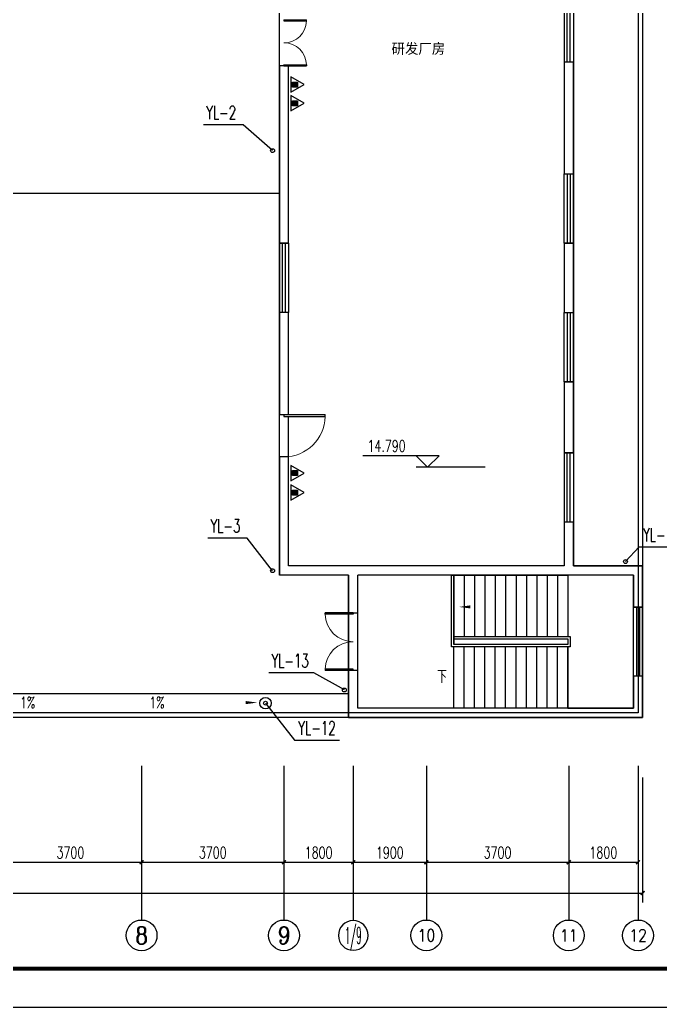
# Model space of a CAD drawing. Extents: x 343352 to 417652, y 770641 to 1036530.
# Drawn here: x 373278 to 389922, y 994530 to 1020173 of the extents above; entities that cross this region are included whole.
import ezdxf
from ezdxf.enums import TextEntityAlignment as Align

# ---------------------------------------------------------------- set-up
doc = ezdxf.new("R2010")
doc.units = 0
doc.header["$LTSCALE"] = 1000
doc.header["$MEASUREMENT"] = 0
for name, color, linetype in [('46', 7, 'Continuous'), ('AXIS', 3, 'Continuous'), ('AXIS_TEXT', 7, 'Continuous'), ('DIM_ELEV', 3, 'Continuous'), ('DIM_SYMB', 3, 'Continuous'), ('DIM_雨水', 3, 'Continuous'), ('EQUIP_消防', 7, 'Continuous'), ('PUB_TITLE', 4, 'Continuous'), ('STAIR', 2, 'Continuous'), ('VPIPE-雨水', 4, 'Continuous'), ('WALL', 9, 'Continuous'), ('WINDOW', 4, 'Continuous')]:
    doc.layers.add(name, color=color, linetype=linetype)
doc.styles.add('-黑体', font='msyh.ttf', dxfattribs={"width": 0.8})
doc.styles.add('_TCH_AXIS', font='COMPLEX', dxfattribs={"bigfont": 'GBCBIG'})
doc.styles.add('_TCH_DIM', font='SIMPLEX', dxfattribs={"bigfont": 'GBCBIG'})
doc.styles.add('_TCH_DIM_T3', font='SIMPLEX', dxfattribs={"width": 0.705882, "bigfont": 'GBCBIG'})
doc.styles.add('_TWT_SERIAL', font='COMPLEX', dxfattribs={"width": 0.8, "height": 3.5, "bigfont": 'HZTXT'})
doc.styles.add('COMPLEX', font='COMPLEX')
doc.dimstyles.new('_TCH_ARCH&&100', dxfattribs={"dimtxt": 297.5, "dimasz": 100, "dimexe": 250, "dimexo": 300, "dimgap": 100, "dimtad": 1, "dimdec": 0, "dimzin": 0, "dimdsep": 46, "dimtxsty": '_TCH_DIM_T3', "dimblk": 'ARCHTICK', "dimcen": 0.09, "dimclrt": 7, "dimazin": 2, "dimtfac": 1, "dimtdec": 0, "dimtix": 1, "dimtmove": 2, "dimatfit": 3, "dimfxl": 0, "dimtolj": 1, "dimtzin": 0, "dimarcsym": 0})

# ---------------------------------------------------------------- blocks, each defined once
blk = doc.blocks.new('_AXISO')
blk.add_circle((0, 0), 0.5)
at = {"layer": 'AXIS_TEXT', "style": 'COMPLEX', "width": 1.041667}
blk.add_attdef('A', text='', height=0.56, dxfattribs=at).set_placement((-0.25, -0.28), (0.25, -0.28), align=Align.FIT)
blk = doc.blocks.new('_ArchTick')
at = {"color": 0, "linetype": 'ByBlock', "const_width": 0.4}
blk.add_lwpolyline([(-0.5, -0.5), (0.5, 0.5)], dxfattribs=at)
blk = doc.blocks.new('*D69')
at = {"layer": 'AXIS', "color": 0, "lineweight": -2}
for p, q in [((372744, 1000496), (372744, 998046)), ((376444, 1000496), (376444, 998046)), ((372744, 998296), (376444, 998296))]:
    blk.add_line(p, q, dxfattribs=at)
at = {"layer": 'Defpoints', "color": 0}
for p in [(372744, 1000796), (376444, 1000796), (376444, 998296)]:
    blk.add_point(p, dxfattribs=at)
at = {"layer": 'AXIS', "color": 0, "lineweight": -2, "xscale": 100, "yscale": 100, "zscale": 100, "rotation": 180}
blk.add_blockref('_ArchTick', (372744, 998296), dxfattribs=at)
at = {"layer": 'AXIS', "color": 0, "lineweight": -2, "xscale": 100, "yscale": 100, "zscale": 100}
blk.add_blockref('_ArchTick', (376444, 998296), dxfattribs=at)
at = {"layer": 'AXIS', "color": 7, "insert": (374594, 998545), "char_height": 297.5, "attachment_point": 5, "style": '_TCH_DIM_T3'}
blk.add_mtext('\\A1;3700', dxfattribs=at)
blk = doc.blocks.new('*D70')
at = {"layer": 'AXIS', "color": 0, "lineweight": -2}
for p, q in [((376444, 1000496), (376444, 998046)), ((380144, 1000496), (380144, 998046)), ((376444, 998296), (380144, 998296))]:
    blk.add_line(p, q, dxfattribs=at)
at = {"layer": 'Defpoints', "color": 0}
for p in [(376444, 1000796), (380144, 1000796), (380144, 998296)]:
    blk.add_point(p, dxfattribs=at)
at = {"layer": 'AXIS', "color": 0, "lineweight": -2, "xscale": 100, "yscale": 100, "zscale": 100, "rotation": 180}
blk.add_blockref('_ArchTick', (376444, 998296), dxfattribs=at)
at = {"layer": 'AXIS', "color": 0, "lineweight": -2, "xscale": 100, "yscale": 100, "zscale": 100}
blk.add_blockref('_ArchTick', (380144, 998296), dxfattribs=at)
at = {"layer": 'AXIS', "color": 7, "insert": (378294, 998545), "char_height": 297.5, "attachment_point": 5, "style": '_TCH_DIM_T3'}
blk.add_mtext('\\A1;3700', dxfattribs=at)
blk = doc.blocks.new('*D71')
at = {"layer": 'AXIS', "color": 0, "lineweight": -2}
for p, q in [((380144, 1000496), (380144, 998046)), ((381944, 1000496), (381944, 998046)), ((380144, 998296), (381944, 998296))]:
    blk.add_line(p, q, dxfattribs=at)
at = {"layer": 'Defpoints', "color": 0}
for p in [(380144, 1000796), (381944, 1000796), (381944, 998296)]:
    blk.add_point(p, dxfattribs=at)
at = {"layer": 'AXIS', "color": 0, "lineweight": -2, "xscale": 100, "yscale": 100, "zscale": 100, "rotation": 180}
blk.add_blockref('_ArchTick', (380144, 998296), dxfattribs=at)
at = {"layer": 'AXIS', "color": 0, "lineweight": -2, "xscale": 100, "yscale": 100, "zscale": 100}
blk.add_blockref('_ArchTick', (381944, 998296), dxfattribs=at)
at = {"layer": 'AXIS', "color": 7, "insert": (381044, 998545), "char_height": 297.5, "attachment_point": 5, "style": '_TCH_DIM_T3'}
blk.add_mtext('\\A1;1800', dxfattribs=at)
blk = doc.blocks.new('*D72')
at = {"layer": 'AXIS', "color": 0, "lineweight": -2}
for p, q in [((381944, 1000496), (381944, 998046)), ((383844, 1000496), (383844, 998046)), ((381944, 998296), (383844, 998296))]:
    blk.add_line(p, q, dxfattribs=at)
at = {"layer": 'Defpoints', "color": 0}
for p in [(381944, 1000796), (383844, 1000796), (383844, 998296)]:
    blk.add_point(p, dxfattribs=at)
at = {"layer": 'AXIS', "color": 0, "lineweight": -2, "xscale": 100, "yscale": 100, "zscale": 100, "rotation": 180}
blk.add_blockref('_ArchTick', (381944, 998296), dxfattribs=at)
at = {"layer": 'AXIS', "color": 0, "lineweight": -2, "xscale": 100, "yscale": 100, "zscale": 100}
blk.add_blockref('_ArchTick', (383844, 998296), dxfattribs=at)
at = {"layer": 'AXIS', "color": 7, "insert": (382894, 998545), "char_height": 297.5, "attachment_point": 5, "style": '_TCH_DIM_T3'}
blk.add_mtext('\\A1;1900', dxfattribs=at)
blk = doc.blocks.new('*D73')
at = {"layer": 'AXIS', "color": 0, "lineweight": -2}
for p, q in [((383844, 1000496), (383844, 998046)), ((387544, 1000496), (387544, 998046)), ((383844, 998296), (387544, 998296))]:
    blk.add_line(p, q, dxfattribs=at)
at = {"layer": 'Defpoints', "color": 0}
for p in [(383844, 1000796), (387544, 1000796), (387544, 998296)]:
    blk.add_point(p, dxfattribs=at)
at = {"layer": 'AXIS', "color": 0, "lineweight": -2, "xscale": 100, "yscale": 100, "zscale": 100, "rotation": 180}
blk.add_blockref('_ArchTick', (383844, 998296), dxfattribs=at)
at = {"layer": 'AXIS', "color": 0, "lineweight": -2, "xscale": 100, "yscale": 100, "zscale": 100}
blk.add_blockref('_ArchTick', (387544, 998296), dxfattribs=at)
at = {"layer": 'AXIS', "color": 7, "insert": (385694, 998545), "char_height": 297.5, "attachment_point": 5, "style": '_TCH_DIM_T3'}
blk.add_mtext('\\A1;3700', dxfattribs=at)
blk = doc.blocks.new('*D74')
at = {"layer": 'AXIS', "color": 0, "lineweight": -2}
for p, q in [((387544, 1000496), (387544, 998046)), ((389344, 1000496), (389344, 998046)), ((387544, 998296), (389344, 998296))]:
    blk.add_line(p, q, dxfattribs=at)
at = {"layer": 'Defpoints', "color": 0}
for p in [(387544, 1000796), (389344, 1000796), (389344, 998296)]:
    blk.add_point(p, dxfattribs=at)
at = {"layer": 'AXIS', "color": 0, "lineweight": -2, "xscale": 100, "yscale": 100, "zscale": 100, "rotation": 180}
blk.add_blockref('_ArchTick', (387544, 998296), dxfattribs=at)
at = {"layer": 'AXIS', "color": 0, "lineweight": -2, "xscale": 100, "yscale": 100, "zscale": 100}
blk.add_blockref('_ArchTick', (389344, 998296), dxfattribs=at)
at = {"layer": 'AXIS', "color": 7, "insert": (388444, 998545), "char_height": 297.5, "attachment_point": 5, "style": '_TCH_DIM_T3'}
blk.add_mtext('\\A1;1800', dxfattribs=at)
blk = doc.blocks.new('*D75')
at = {"layer": 'AXIS', "color": 0, "lineweight": -2}
for p, q in [((352224, 1000496), (352224, 997246)), ((389464, 1000496), (389464, 997246)), ((352224, 997496), (389464, 997496))]:
    blk.add_line(p, q, dxfattribs=at)
at = {"layer": 'Defpoints', "color": 0}
for p in [(352224, 1000796), (389464, 1000796), (389464, 997496)]:
    blk.add_point(p, dxfattribs=at)
at = {"layer": 'AXIS', "color": 0, "lineweight": -2, "xscale": 100, "yscale": 100, "zscale": 100, "rotation": 180}
blk.add_blockref('_ArchTick', (352224, 997496), dxfattribs=at)
at = {"layer": 'AXIS', "color": 0, "lineweight": -2, "xscale": 100, "yscale": 100, "zscale": 100}
blk.add_blockref('_ArchTick', (389464, 997496), dxfattribs=at)
at = {"layer": 'AXIS', "color": 7, "insert": (370844, 997745), "char_height": 297.5, "attachment_point": 5, "style": '_TCH_DIM_T3'}
blk.add_mtext('\\A1;37240', dxfattribs=at)
blk = doc.blocks.new('$TCHSYS$WIN2D')
for p, q in [((-0.5, 0.5), (0.5, 0.5)), ((-0.5, 0.5), (-0.5, -0.5)), ((0.5, 0.5), (0.5, -0.5)), ((0.5, 0.167), (-0.5, 0.167)), ((0.5, -0.167), (-0.5, -0.167)), ((-0.5, -0.5), (0.5, -0.5))]:
    blk.add_line(p, q)
blk = doc.blocks.new('$DorLib2D$00000002')
for p, q in [((-0.5, 0), (-0.5, 0.4875)), ((-0.475, 0.4875), (-0.5, 0.4875)), ((-0.475, 0), (-0.475, 0.4875)), ((0.475, 0), (0.475, 0.4875)), ((0.475, 0.4875), (0.5, 0.4875)), ((0.5, 0), (0.5, 0.4875)), ((-0.5, 0), (-0.475, 0)), ((0.5, 0), (0.475, 0))]:
    blk.add_line(p, q)
at = {"lineweight": 13}
for centre, start, end in [((-0.4875, 0), 0, 88.53072), ((0.4875, 0), 91.46928, 180)]:
    blk.add_arc(centre, 0.4875, start, end, dxfattribs=at)
blk = doc.blocks.new('$DorLib2D$00000001')
for p, q in [((0.45, 0.975), (0.5, 0.975)), ((0.45, 0), (0.45, 0.975)), ((0.5, 0), (0.5, 0.975)), ((0.5, 0), (0.45, 0))]:
    blk.add_line(p, q)
at = {"lineweight": 13}
blk.add_arc((0.475, 0), 0.975, 91.4693, 180, dxfattribs=at)
blk = doc.blocks.new('$ATTACHMENT$00000214')
h = blk.add_hatch()
h.set_pattern_fill('ANSI31', color=256, scale=200, style=0)
h.set_pattern_definition([(45, (-38543.802, -6842.639), (-17.67767, 17.67767), [])])
h.paths.add_polyline_path([(-65, 2), (65, 2), (65, -128), (-65, -128)])
for points in [[(0, 172), (-198, -172), (198, -172)], [(-65, 2), (65, 2), (65, -128), (-65, -128)]]:
    blk.add_lwpolyline(points, close=True)

msp = doc.modelspace()

# ---------------------------------------------------------------- linework, layer by layer
for p, q in [((352977, 1015673.3), (380024.3, 1015673.3)), ((380264.3, 1008823.3), (380264.3, 1009868.3)), ((382064.3, 1003273.3), (382064.3, 1004773.3)), ((352344.3, 1002673.3), (381824.3, 1002673.3))]:
    msp.add_line(p, q)
for points in [[(352224.3, 1029293.3), (389464.3, 1029293.3), (389464.3, 1002053.3), (352224.3, 1002053.3)], [(352344.3, 1029173.3), (389344.3, 1029173.3), (389344.3, 1002173.3), (352344.3, 1002173.3)], [(381824.3, 1002053.3), (381824.3, 1005753.3), (380024.3, 1005753.3), (380024.3, 1026793.3), (387664.3, 1026793.3), (387664.3, 1005993.3), (389464.3, 1005993.3), (389464.3, 1002053.3)]]:
    msp.add_lwpolyline(points, close=True)
msp.add_lwpolyline([(381824.3, 1005753.3), (381824.3, 1002053.3), (389464.3, 1002053.3), (389464.3, 1005993.3), (387664.3, 1005993.3)])
msp.add_circle((379664.2, 1002425.7), 150)
at = {"layer": 'AXIS'}
for p, q in [((376444.3, 1000795.8), (376444.3, 996795.8)), ((380144.3, 1000795.8), (380144.3, 996795.8)), ((381944.3, 1000795.8), (381944.3, 996780.8)), ((383844.3, 1000795.8), (383844.3, 996795.8)), ((387544.3, 1000795.8), (387544.3, 996795.8)), ((389344.3, 1000795.8), (389344.3, 996795.8))]:
    msp.add_line(p, q, dxfattribs=at)
at = {"layer": 'DIM_ELEV'}
for p, q in [((384175.2, 1008851), (382196.2, 1008851)), ((383875.2, 1008551), (383575.2, 1008851)), ((383875.2, 1008551), (384175.2, 1008851)), ((385375.2, 1008551), (383575.2, 1008551))]:
    msp.add_line(p, q, dxfattribs=at)
at = {"layer": 'DIM_SYMB'}
for points in [[(384419.3, 1003120.8, 0, 0, 0), (388374.3, 1003120.8, 0, 0, 0), (388374.3, 1004925.8, 0, 0, 0), (384689.3, 1004925.8, 0, 80, 0), (384989.3, 1004925.8, 0, 0, 0)], [(377089.7, 1002441.5, 0, 0, 0), (379452.2, 1002441.5, 0, 80, 0), (379152.2, 1002441.5, 0, 0, 0)]]:
    msp.add_lwpolyline(points, format="xyseb", dxfattribs=at)
at = {"layer": 'DIM_雨水'}
for p, q in [((379080, 1017447.7), (378053.8, 1017447.7)), ((379848.3, 1016774.7), (379080, 1017447.7)), ((379190, 1006715.3), (378163.9, 1006715.3)), ((379848.3, 1005865.6), (379190, 1006715.3)), ((389020.5, 1006102.9), (389374.2, 1006483.8)), ((389374.2, 1006483.8), (390568.4, 1006483.8)), ((380923.6, 1003213.7), (379749.6, 1003213.7)), ((381713.3, 1002768.9), (380923.6, 1003213.7)), ((379664.2, 1002425.7), (380414.6, 1001466.1)), ((380414.6, 1001466.1), (381588.7, 1001466.1))]:
    msp.add_line(p, q, dxfattribs=at)
at = {"layer": 'PUB_TITLE'}
msp.add_lwpolyline([(343352.5, 994530.2), (402752.5, 994530.2), (402752.5, 1036530.2), (343352.5, 1036530.2)], close=True, dxfattribs=at)
at = {"layer": 'PUB_TITLE', "const_width": 100}
msp.add_lwpolyline([(345852.5, 995530.2), (401752.5, 995530.2), (401752.5, 1035530.2), (345852.5, 1035530.2)], close=True, dxfattribs=at)
at = {"layer": 'STAIR'}
for p, q in [((384494.3, 1003888.3), (384494.3, 1005753.3)), ((384494.3, 1005753.3), (384554.3, 1005753.3)), ((384554.3, 1005753.3), (387524.3, 1005753.3)), ((384554.3, 1005753.3), (384554.3, 1004158.3)), ((384554.3, 1003948.3), (384554.3, 1005753.3)), ((384824.3, 1005753.3), (384824.3, 1004158.3)), ((385094.3, 1005753.3), (385094.3, 1004158.3)), ((385364.3, 1005753.3), (385364.3, 1004158.3)), ((385634.3, 1005753.3), (385634.3, 1004158.3)), ((385904.3, 1005753.3), (385904.3, 1004158.3)), ((386174.3, 1005753.3), (386174.3, 1004158.3)), ((386444.3, 1005753.3), (386444.3, 1004158.3)), ((386714.3, 1005753.3), (386714.3, 1004158.3)), ((386984.3, 1005753.3), (386984.3, 1004158.3)), ((387254.3, 1005753.3), (387254.3, 1004158.3)), ((387524.3, 1005753.3), (387524.3, 1004158.3)), ((389224.3, 1005753.3), (387524.3, 1005753.3)), ((387524.3, 1005753.3), (387524.3, 1004158.3)), ((389224.3, 1002293.3), (389224.3, 1005753.3)), ((384554.3, 1004158.3), (384554.3, 1004098.3)), ((384554.3, 1004158.3), (387584.3, 1004158.3)), ((384554.3, 1004158.3), (384554.3, 1004098.3)), ((384554.3, 1004098.3), (387524.3, 1004098.3)), ((384554.3, 1004098.3), (387524.3, 1004098.3)), ((384554.3, 1004098.3), (384554.3, 1003948.3)), ((387524.3, 1003948.3), (384554.3, 1003948.3)), ((387524.3, 1003948.3), (384554.3, 1003948.3)), ((387524.3, 1004098.3), (387524.3, 1003948.3)), ((387524.3, 1004098.3), (387524.3, 1003948.3)), ((387584.3, 1004158.3), (387584.3, 1003888.3)), ((387584.3, 1003888.3), (384494.3, 1003888.3)), ((384554.3, 1002293.3), (384554.3, 1003888.3)), ((384824.3, 1002293.3), (384824.3, 1003888.3)), ((385094.3, 1002293.3), (385094.3, 1003888.3)), ((385364.3, 1002293.3), (385364.3, 1003888.3)), ((385634.3, 1002293.3), (385634.3, 1003888.3)), ((385904.3, 1002293.3), (385904.3, 1003888.3)), ((386174.3, 1002293.3), (386174.3, 1003888.3)), ((386444.3, 1002293.3), (386444.3, 1003888.3)), ((386714.3, 1002293.3), (386714.3, 1003888.3)), ((386984.3, 1002293.3), (386984.3, 1003888.3)), ((387254.3, 1002293.3), (387254.3, 1003888.3)), ((387524.3, 1002293.3), (387524.3, 1003888.3)), ((387524.3, 1003888.3), (387524.3, 1002293.3)), ((387524.3, 1002293.3), (384554.3, 1002293.3)), ((387524.3, 1002293.3), (389224.3, 1002293.3))]:
    msp.add_line(p, q, dxfattribs=at)
at = {"layer": 'VPIPE-雨水'}
for centre in [(379848.3, 1016774.7), (389020.5, 1006102.9), (379848.3, 1005865.6), (381713.3, 1002768.9), (379664.2, 1002425.7)]:
    msp.add_circle(centre, 50, dxfattribs=at)
at = {"layer": 'WALL'}
for p, q in [((387424.3, 1019073.3), (387424.3, 1016173.3)), ((387664.3, 1019073.3), (387424.3, 1019073.3)), ((387664.3, 1016173.3), (387664.3, 1019073.3)), ((380024.3, 1018972.9), (380024.3, 1014373.3)), ((380264.3, 1018972.9), (380024.3, 1018972.9)), ((380264.3, 1014373.3), (380264.3, 1018972.9)), ((387424.3, 1016173.3), (387664.3, 1016173.3)), ((380024.3, 1014373.3), (380264.3, 1014373.3)), ((387424.3, 1014373.3), (387424.3, 1012573.3)), ((387664.3, 1014373.3), (387424.3, 1014373.3)), ((387664.3, 1012573.3), (387664.3, 1014373.3)), ((380024.3, 1012573.3), (380024.3, 1009923.3)), ((380264.3, 1012573.3), (380024.3, 1012573.3)), ((380264.3, 1009923.3), (380264.3, 1012573.3)), ((387424.3, 1012573.3), (387664.3, 1012573.3)), ((387424.3, 1010773.3), (387424.3, 1008923.3)), ((387664.3, 1010773.3), (387424.3, 1010773.3)), ((387664.3, 1008923.3), (387664.3, 1010773.3)), ((380024.3, 1009923.3), (380264.3, 1009923.3)), ((380264.3, 1008823.3), (380024.3, 1008823.3)), ((380024.3, 1008823.3), (380024.3, 1005753.3)), ((380264.3, 1005993.3), (380264.3, 1008823.3)), ((387424.3, 1008923.3), (387664.3, 1008923.3)), ((387664.3, 1007123.3), (387424.3, 1007123.3)), ((387424.3, 1007123.3), (387424.3, 1005993.3)), ((387664.3, 1005993.3), (387664.3, 1007123.3)), ((381944.3, 1005993.3), (380264.3, 1005993.3)), ((387424.3, 1005993.3), (381944.3, 1005993.3)), ((389464.3, 1005993.3), (387664.3, 1005993.3)), ((389464.3, 1004923.3), (389464.3, 1005993.3)), ((381824.3, 1005753.3), (380024.3, 1005753.3)), ((381824.3, 1005753.3), (381824.3, 1004773.3)), ((382064.3, 1004773.3), (382064.3, 1005753.3)), ((387544.3, 1005753.3), (382064.3, 1005753.3)), ((389224.3, 1005753.3), (387544.3, 1005753.3)), ((389224.3, 1005753.3), (389224.3, 1004923.3)), ((381824.3, 1004773.3), (382064.3, 1004773.3)), ((389224.3, 1004923.3), (389464.3, 1004923.3)), ((382064.3, 1003273.3), (381824.3, 1003273.3)), ((381824.3, 1003273.3), (381824.3, 1002053.3)), ((382064.3, 1002293.3), (382064.3, 1003273.3)), ((389464.3, 1003123.3), (389224.3, 1003123.3)), ((389224.3, 1003123.3), (389224.3, 1002293.3)), ((389464.3, 1002053.3), (389464.3, 1003123.3)), ((389224.3, 1002293.3), (382064.3, 1002293.3)), ((389464.3, 1002053.3), (381824.3, 1002053.3))]:
    msp.add_line(p, q, dxfattribs=at)

# ---------------------------------------------------------------- block references
at = {"layer": 'AXIS'}
ref = msp.add_blockref('_AXISO', (376444.3, 996395.8), dxfattribs=dict(at, xscale=800, yscale=800, zscale=800))
ref.add_attrib('A', '8', dxfattribs={"layer": 'AXIS_TEXT', "height": 452, "style": '_TCH_AXIS', "width": 1.097143}).set_placement((376279, 996169.8), (376609.7, 996169.8), align=Align.FIT)
ref = msp.add_blockref('_AXISO', (380144.3, 996395.8), dxfattribs=dict(at, xscale=800, yscale=800, zscale=800))
ref.add_attrib('A', '9', dxfattribs={"layer": 'AXIS_TEXT', "height": 452, "style": '_TCH_AXIS', "width": 1.097143}).set_placement((379979, 996169.8), (380309.7, 996169.8), align=Align.FIT)
ref = msp.add_blockref('_AXISO', (381944.3, 996395.8), dxfattribs=dict(at, xscale=-770.0000000000001, yscale=770.0000000000001, zscale=770.0000000000001))
ref.add_attrib('A', '1/9', dxfattribs={"layer": 'AXIS_TEXT', "height": 435.58, "style": '_TCH_AXIS', "width": 0.411765}).set_placement((381726.6, 996178.1), (382162.1, 996178.1), align=Align.FIT)
ref = msp.add_blockref('_AXISO', (383844.3, 996395.8), dxfattribs=dict(at, xscale=800, yscale=800, zscale=800))
ref.add_attrib('A', '10', dxfattribs={"layer": 'AXIS_TEXT', "height": 316.03, "style": '_TCH_AXIS', "width": 1.05931}).set_placement((383613.2, 996237.8), (384075.5, 996237.8), align=Align.FIT)
ref = msp.add_blockref('_AXISO', (387544.3, 996395.8), dxfattribs=dict(at, xscale=800, yscale=800, zscale=800))
ref.add_attrib('A', '11', dxfattribs={"layer": 'AXIS_TEXT', "height": 313.55, "style": '_TCH_AXIS', "width": 1.294798}).set_placement((387312.4, 996239.1), (387776.3, 996239.1), align=Align.FIT)
ref = msp.add_blockref('_AXISO', (389344.3, 996395.8), dxfattribs=dict(at, xscale=800, yscale=800, zscale=800))
ref.add_attrib('A', '12', dxfattribs={"layer": 'AXIS_TEXT', "height": 313.55, "style": '_TCH_AXIS', "width": 1.071557}).set_placement((389112.4, 996239.1), (389576.3, 996239.1), align=Align.FIT)
at = {"layer": 'EQUIP_消防', "rotation": 270}
for p in [(380494.5, 1018489.6), (380494.5, 1018003.7), (380494.5, 1008401.1), (380494.5, 1007894.5)]:
    msp.add_blockref('$ATTACHMENT$00000214', p, dxfattribs=at)
at = {"layer": 'WINDOW'}
for name, p, xscale, yscale, zscale, rotation in [('$TCHSYS$WIN2D', (387544.3, 1019973.3), 1800, 240, 1800, 270), ('$DorLib2D$00000002', (380144.3, 1019572.9), 1200, 1200, 1200, 270), ('$TCHSYS$WIN2D', (387544.3, 1015273.3), -1800, -240, -1800, 270), ('$TCHSYS$WIN2D', (380144.3, 1013473.3), 1800, 240, 1800, 270), ('$TCHSYS$WIN2D', (387544.3, 1011673.3), -1800, -240, -1800, 270), ('$DorLib2D$00000001', (380144.3, 1009373.3), -1100, 1100, -1100, 270), ('$TCHSYS$WIN2D', (387544.3, 1008023.3), 1800, 240, 1800, 270), ('$DorLib2D$00000002', (381944.3, 1004023.3), 1500, -1500, 1500, 270), ('$TCHSYS$WIN2D', (389344.3, 1004023.3), 1800, -240, 1800, 90)]:
    msp.add_blockref(name, p, dxfattribs=dict(at, xscale=xscale, yscale=yscale, zscale=zscale, rotation=rotation))

# ---------------------------------------------------------------- texts
at = {"layer": '46', "linetype": 'Continuous', "style": '-黑体', "width": 0.95}
msp.add_text('研发厂房', height=269.2, dxfattribs=at).set_placement((382939.3, 1019289.2))
at = {"layer": 'DIM_ELEV', "color": 7, "style": '_TCH_DIM', "width": 0.705882}
msp.add_text('14.790', height=297.5, dxfattribs=at).set_placement((382316.2, 1008956))
at = {"layer": 'DIM_SYMB', "color": 7, "style": '_TCH_DIM'}
msp.add_text('下', height=337.6, dxfattribs=at).set_placement((384124.5, 1002945.8))
at = {"layer": 'DIM_SYMB', "color": 7, "style": '_TCH_DIM', "width": 0.705882}
for p in [(373283.1, 1002292.7), (376644.7, 1002292.7)]:
    msp.add_text('1%', height=297.5, dxfattribs=at).set_placement(p)
at = {"layer": 'DIM_雨水', "color": 7, "style": '_TWT_SERIAL', "width": 0.64}
for s, p in [('YL-2', (378123.8, 1017587.7)), ('YL-3', (378233.9, 1006855.3)), ('YL-14', (389474.4, 1006623.8)), ('YL-13', (379819.6, 1003353.7)), ('YL-12', (380516, 1001606.1))]:
    msp.add_text(s, height=350, dxfattribs=at).set_placement(p)

# ---------------------------------------------------------------- dimensions: what is measured, and where the dimension line sits
at = {"layer": 'AXIS'}
for p1, p2, distance, picture, middle in [((352224.3, 1000795.8), (389464.3, 1000795.8), -3300, '*D75', (370844.3, 997744.6)), ((372744.3, 1000795.8), (376444.3, 1000795.8), -2500, '*D69', (374594.3, 998544.6)), ((376444.3, 1000795.8), (380144.3, 1000795.8), -2500, '*D70', (378294.3, 998544.6)), ((380144.3, 1000795.8), (381944.3, 1000795.8), -2500, '*D71', (381044.3, 998544.6)), ((381944.3, 1000795.8), (383844.3, 1000795.8), -2500, '*D72', (382894.3, 998544.6)), ((383844.3, 1000795.8), (387544.3, 1000795.8), -2500, '*D73', (385694.3, 998544.6)), ((387544.3, 1000795.8), (389344.3, 1000795.8), -2500, '*D74', (388444.3, 998544.6))]:
    dim = msp.add_aligned_dim(p1=p1, p2=p2, distance=distance, dimstyle='_TCH_ARCH&&100', dxfattribs=at)
    dim.commit()
    dim.dimension.update_dxf_attribs({"geometry": picture, "text_midpoint": middle})

doc.saveas('drawing.dxf')
